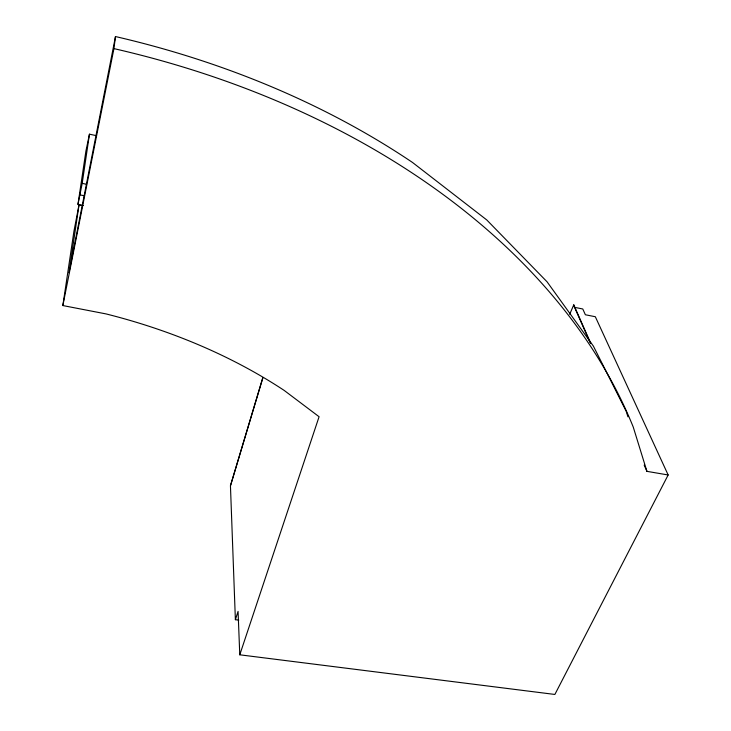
<?xml version="1.0" encoding="UTF-8"?>
<svg xmlns="http://www.w3.org/2000/svg" width="731" height="731" viewBox="0 0 731 731"><rect width="100%" height="100%" fill="white"/><g stroke="black" fill="none" stroke-linecap="round" stroke-linejoin="round"><path stroke-width="1.1" d="M569.687 314.284L573.771 304.854L574.557 307.34L582.771 308.975L585.376 314.759L595.326 316.733L668.152 474.976L554.875 694.45L239.777 654.802L319.081 416.734L284.185 390.427A479.682 328.292 3.5 0 0 105.977 313.901L62.848 305.558L113.935 48.611L115.48 36.55A727.491 512.011 4.9 0 1 412.476 162.437L486.755 219.94L547.062 281.8L593.408 346.147L626.239 411.37L627.929 416.807M83.498 205.539L77.97 204.36L85.911 151.052L89.456 134.184L96.154 135.61M82.237 205.694L78.985 205.046L68.997 272.709L115.48 36.55M77.97 204.36L82.192 183.371L89.456 134.184M62.848 305.558L73.941 231.243L78.985 205.046M80.264 192.609L79.917 194.885L84.312 195.771M238.772 620.135L235.382 619.687L230.448 485.795L262.657 378.128M230.448 485.795L262.868 377.881M235.382 619.687L238.068 611.399L239.777 654.802M644.175 465.09L646.935 471.349L668.152 474.976M82.192 183.371L86.596 184.267M573.771 304.854L590.776 343.369M574.557 307.34L590.237 342.857M646.935 471.349L633.256 427.078A739.635 515.565 4.7 0 0 113.935 48.611"/></g></svg>
